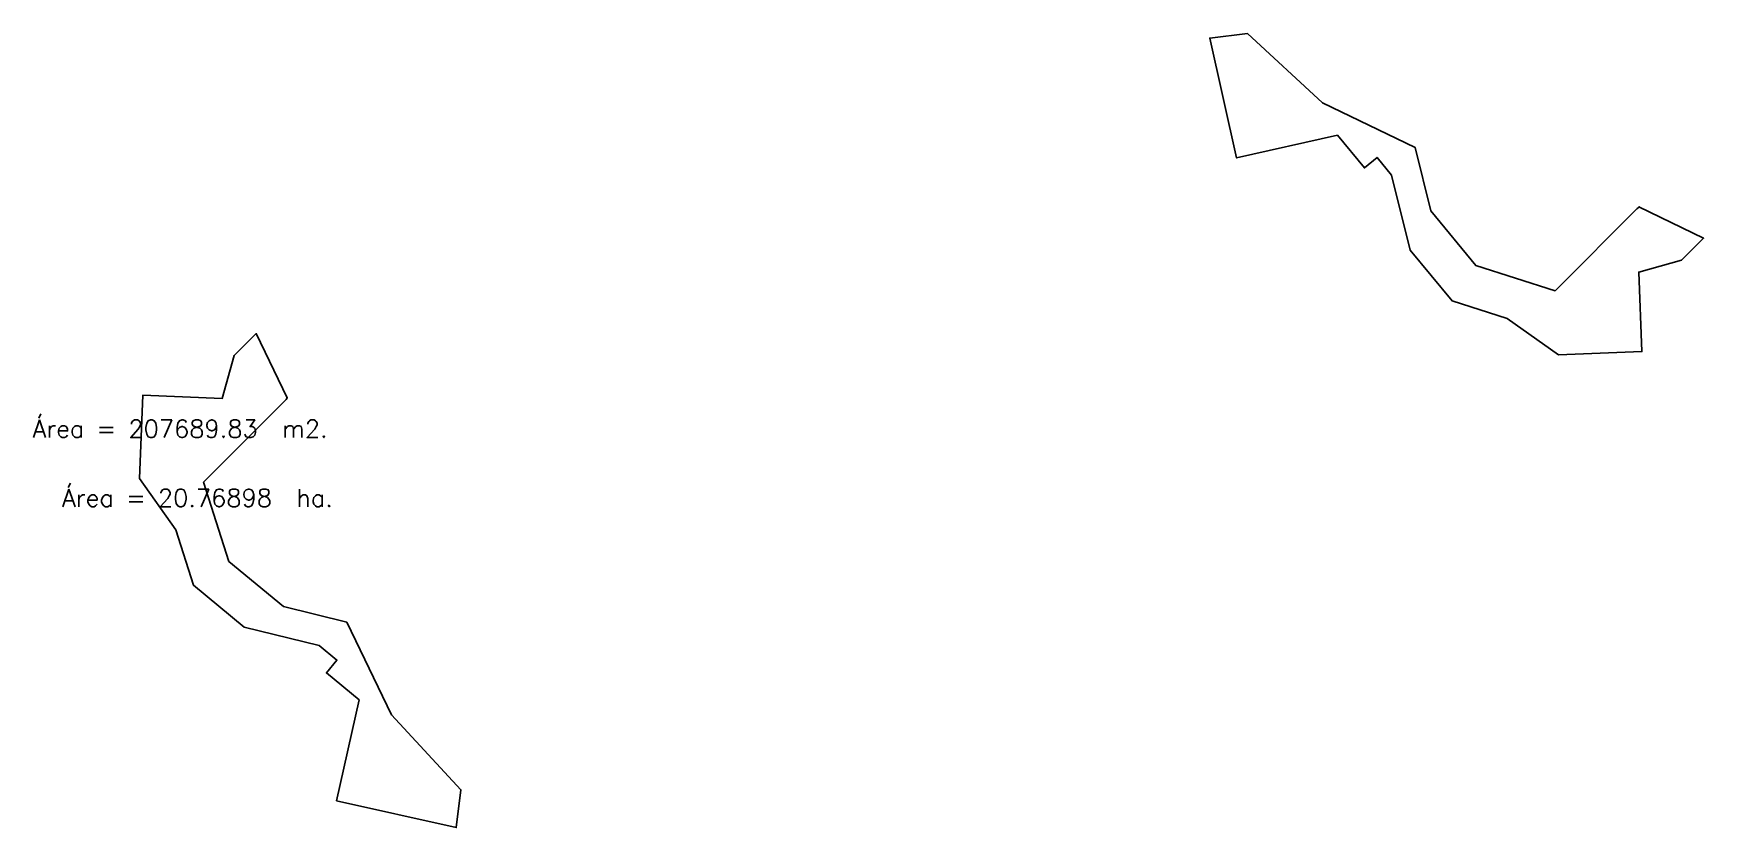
# Model space of a CAD drawing. Extents: x -23785941 to 8798891, y -8418521 to 21897894.
# Drawn here: x -41103 to -36868, y -1645 to 368 of the extents above; entities that cross this region are included whole.
import ezdxf
from ezdxf.enums import TextEntityAlignment as Align

# ---------------------------------------------------------------- set-up
doc = ezdxf.new("R2010")
doc.units = 0
doc.header["$MEASUREMENT"] = 0
doc.header["$PDMODE"] = 34
doc.header["$PDSIZE"] = 1
doc.layers.get('0').update_dxf_attribs({"linetype": 'CONTINUOUS'})
doc.styles.add('10MM', font='romans.shx', dxfattribs={"height": 40})

msp = doc.modelspace()

# ---------------------------------------------------------------- linework, layer by layer
at = {"linetype": 'Continuous'}
for p, q in [((-38119.9, 356.8), (-38024, 368.4)), ((-38051.9, 53), (-38119.9, 356.8)), ((-38024, 368.4), (-37833.7, 192.5)), ((-37833.7, 192.5), (-37598.8, 79)), ((-37796.1, 110.2), (-38051.9, 53)), ((-37727.8, 27.3), (-37796.1, 110.2)), ((-37695.4, 54), (-37727.8, 27.3)), ((-37658.7, 9.5), (-37695.4, 54)), ((-37598.8, 79), (-37559.1, -81.5)), ((-37611.5, -181), (-37658.7, 9.5)), ((-37559.1, -81.5), (-37445.3, -219.7)), ((-37244.2, -284), (-37031.5, -71.5)), ((-37031.5, -71.5), (-36867.5, -150.7)), ((-36867.5, -150.7), (-36923.2, -206.3)), ((-37505.5, -309.7), (-37611.5, -181)), ((-36923.2, -206.3), (-37032.1, -236.7)), ((-37445.3, -219.7), (-37244.2, -284)), ((-37032.1, -236.7), (-37024.1, -438.2)), ((-37365.5, -354.5), (-37505.5, -309.7)), ((-37235.3, -446.6), (-37365.5, -354.5)), ((-40538.2, -392.4), (-40593.8, -448.1)), ((-40459.4, -555.6), (-40538.2, -392.4)), ((-40593.8, -448.1), (-40624.2, -557)), ((-37024.1, -438.2), (-37235.3, -446.6)), ((-40825.7, -549), (-40834.1, -760.2)), ((-40624.2, -557), (-40825.7, -549)), ((-40671.6, -769.1), (-40462.5, -559.8)), ((-40462.5, -559.8), (-40459.4, -555.6)), ((-40834.1, -760.2), (-40742, -890.4)), ((-40607.2, -970.2), (-40671.6, -769.1)), ((-40742, -890.4), (-40697.2, -1030.4)), ((-40469, -1084), (-40607.2, -970.2)), ((-40697.2, -1030.4), (-40568.5, -1136.4)), ((-40308.6, -1123.7), (-40469, -1084)), ((-40568.5, -1136.4), (-40378.1, -1183.6)), ((-40195, -1358.6), (-40308.6, -1123.7)), ((-40378.1, -1183.6), (-40333.5, -1220.3)), ((-40333.5, -1220.3), (-40360.2, -1252.7)), ((-40360.2, -1252.7), (-40277.3, -1321)), ((-40277.3, -1321), (-40334.5, -1576.8)), ((-40019.1, -1548.9), (-40195, -1358.6)), ((-40030.7, -1644.8), (-40019.1, -1548.9)), ((-40334.5, -1576.8), (-40030.7, -1644.8))]:
    msp.add_line(p, q, dxfattribs=at)
for points in [[(-38024, 368.4), (-38119.9, 356.8), (-38051.9, 53), (-37796.1, 110.2), (-37727.8, 27.3), (-37695.4, 54), (-37658.7, 9.5), (-37611.5, -181), (-37505.5, -309.7), (-37365.5, -354.5), (-37235.3, -446.6), (-37024.1, -438.2), (-37032.1, -236.7), (-36923.2, -206.3), (-36867.5, -150.7), (-37031.5, -71.5), (-37244.2, -284), (-37445.3, -219.7), (-37559.1, -81.5), (-37598.8, 79), (-37833.7, 192.5)], [(-40462.5, -559.8), (-40459.4, -555.6), (-40538.2, -392.4), (-40593.8, -448.1), (-40624.2, -557), (-40825.7, -549), (-40834.1, -760.2), (-40742, -890.4), (-40697.2, -1030.4), (-40568.5, -1136.4), (-40378.1, -1183.6), (-40333.5, -1220.3), (-40360.2, -1252.7), (-40277.3, -1321), (-40334.5, -1576.8), (-40030.7, -1644.8), (-40019.1, -1548.9), (-40195, -1358.6), (-40308.6, -1123.7), (-40469, -1084), (-40607.2, -970.2), (-40671.6, -769.1)]]:
    msp.add_lwpolyline(points, close=True, dxfattribs=at)
for p in [(-37034.9, -75), (-37030.7, -71.9)]:
    msp.add_point(p, dxfattribs=at)

# ---------------------------------------------------------------- texts
at = {"linetype": 'Continuous', "style": '10MM'}
for s, p in [('Área = 207689.83  m2.', (-40731, -669.7)), ('Área = 20.76898  ha.', (-40687.1, -845.1))]:
    msp.add_text(s, height=45, dxfattribs=at).set_placement(p, align=Align.BOTTOM_CENTER)

doc.saveas('drawing.dxf')
